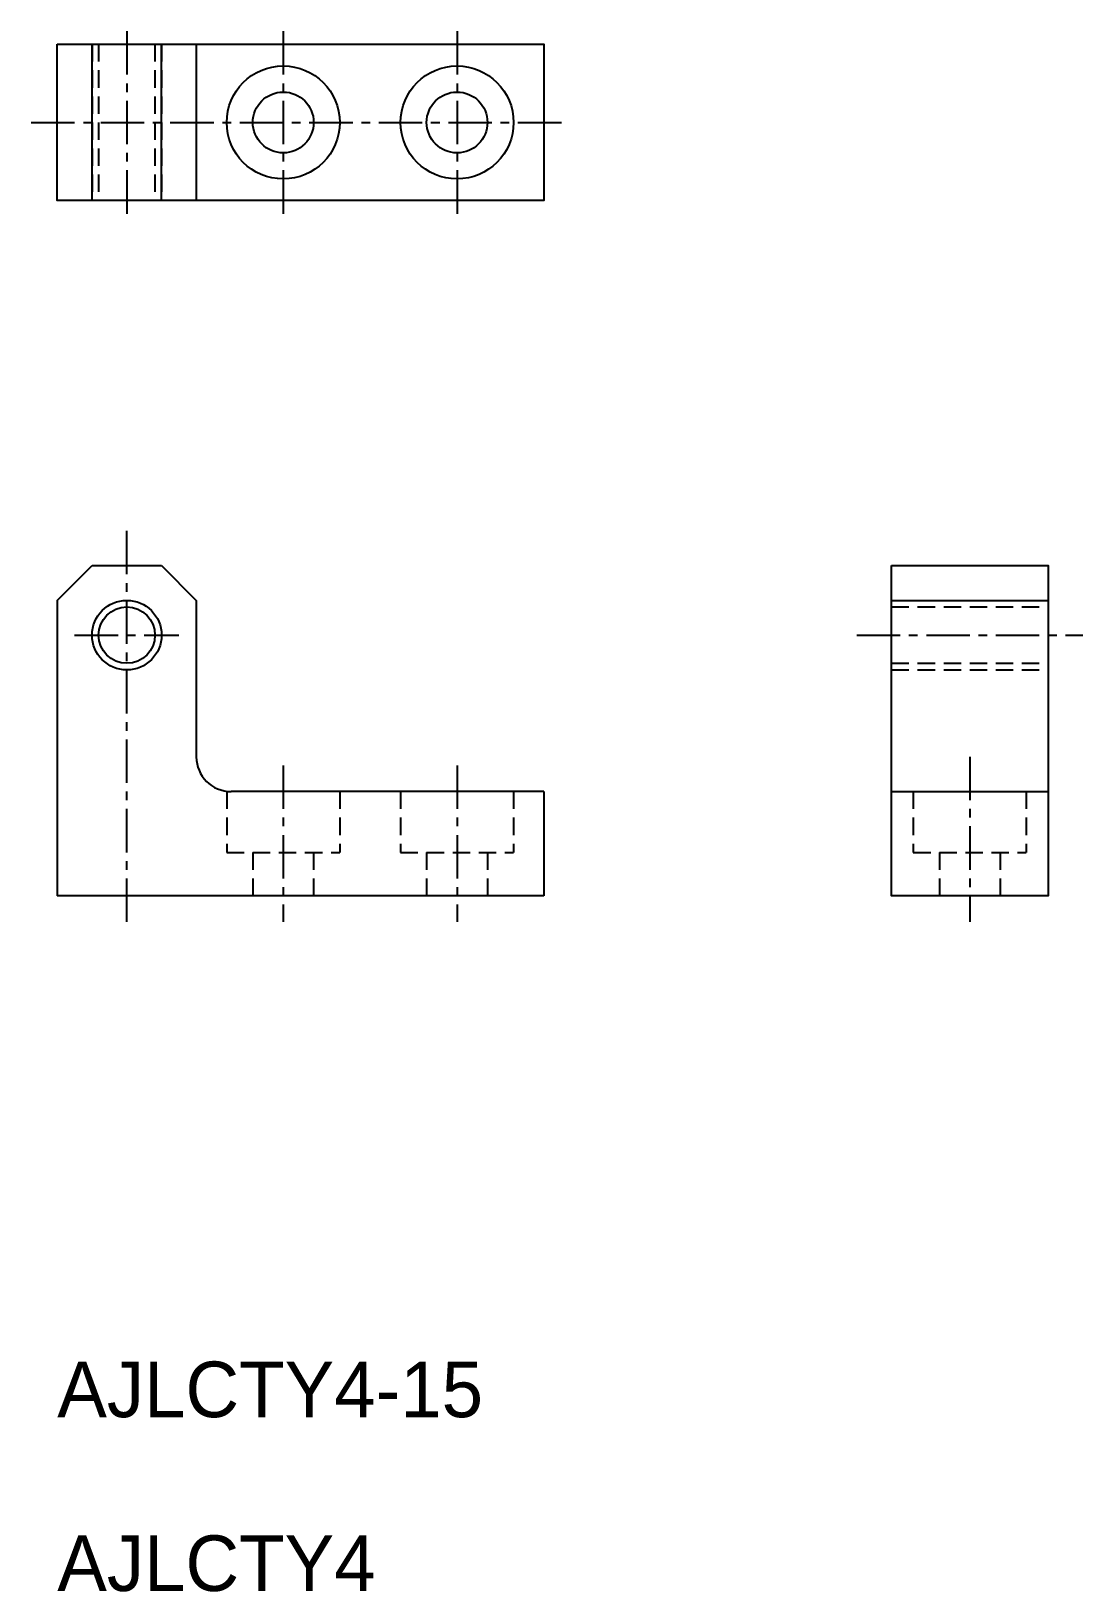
# Model space of a CAD drawing. Extents: x -2205.5 to -2145, y -956.4 to -866.6.
import ezdxf

# ---------------------------------------------------------------- set-up
doc = ezdxf.new("R2010")
doc.units = 0
doc.header["$LTSCALE"] = 2
doc.linetypes.add('CENTER', pattern=[2, 1.25, -0.25, 0.25, -0.25])
doc.linetypes.add('DASHED', pattern=[0.75, 0.5, -0.25])
doc.layers.get('0').update_dxf_attribs({"linetype": 'CONTINUOUS'})
doc.layers.add('CENTER', color=1, linetype='CENTER')

msp = doc.modelspace()

# ---------------------------------------------------------------- linework, layer by layer
at = {"color": 3, "linetype": 'DASHED'}
for p, q in [((-2202.03, -867.327), (-2202.03, -876.327)), ((-2201.651, -867.327), (-2201.651, -876.327)), ((-2198.409, -867.327), (-2198.409, -876.327)), ((-2198.03, -867.327), (-2198.03, -876.327)), ((-2156.03, -899.327), (-2147.03, -899.327)), ((-2156.03, -899.706), (-2147.03, -899.706)), ((-2156.03, -902.948), (-2147.03, -902.948)), ((-2156.03, -903.327), (-2147.03, -903.327)), ((-2194.28, -910.327), (-2194.28, -913.827)), ((-2187.78, -910.327), (-2187.78, -913.827)), ((-2184.28, -910.327), (-2184.28, -913.827)), ((-2177.78, -910.327), (-2177.78, -913.827)), ((-2154.78, -910.327), (-2154.78, -913.827)), ((-2148.28, -910.327), (-2148.28, -913.827)), ((-2194.28, -913.827), (-2187.78, -913.827)), ((-2192.78, -913.827), (-2192.78, -916.327)), ((-2189.28, -913.827), (-2189.28, -916.327)), ((-2184.28, -913.827), (-2177.78, -913.827)), ((-2182.78, -913.827), (-2182.78, -916.327)), ((-2179.28, -913.827), (-2179.28, -916.327)), ((-2154.78, -913.827), (-2148.28, -913.827)), ((-2153.28, -913.827), (-2153.28, -916.327)), ((-2149.78, -913.827), (-2149.78, -916.327))]:
    msp.add_line(p, q, dxfattribs=at)
at = {"color": 7, "linetype": 'CONTINUOUS'}
for p, q in [((-2202.03, -876.327), (-2202.03, -867.327)), ((-2198.03, -876.327), (-2198.03, -867.327)), ((-2196.03, -867.327), (-2196.03, -876.327)), ((-2204.03, -899.327), (-2202.03, -897.327)), ((-2202.03, -897.327), (-2198.03, -897.327)), ((-2198.03, -897.327), (-2196.03, -899.327)), ((-2204.03, -899.327), (-2204.03, -916.327)), ((-2196.03, -899.327), (-2196.03, -908.327)), ((-2156.03, -899.327), (-2147.03, -899.327)), ((-2176.03, -910.327), (-2194.03, -910.327)), ((-2176.03, -910.327), (-2176.03, -916.327)), ((-2156.03, -910.327), (-2147.03, -910.327)), ((-2176.03, -916.327), (-2204.03, -916.327))]:
    msp.add_line(p, q, dxfattribs=at)
for points in [[(-2204.03, -867.327), (-2176.03, -867.327), (-2176.03, -876.327), (-2204.03, -876.327)], [(-2156.03, -897.327), (-2147.03, -897.327), (-2147.03, -916.327), (-2156.03, -916.327)]]:
    msp.add_lwpolyline(points, close=True, dxfattribs=at)
for centre, radius in [((-2191.03, -871.827), 3.25), ((-2181.03, -871.827), 3.25), ((-2191.03, -871.827), 1.75), ((-2181.03, -871.827), 1.75), ((-2200.03, -901.327), 1.621)]:
    msp.add_circle(centre, radius, dxfattribs=at)
at = {"color": 3, "linetype": 'CONTINUOUS'}
msp.add_circle((-2200.03, -901.327), 2, dxfattribs=at)
at = {"color": 7, "linetype": 'CONTINUOUS'}
msp.add_arc((-2194.03, -908.327), 2, 180, 270, dxfattribs=at)
at = {"layer": 'CENTER', "color": 1, "linetype": 'CENTER'}
for p, q in [((-2200.03, -866.577), (-2200.03, -877.077)), ((-2191.03, -866.577), (-2191.03, -877.077)), ((-2181.03, -866.577), (-2181.03, -877.077)), ((-2205.53, -871.827), (-2175.03, -871.827)), ((-2200.03, -917.827), (-2200.03, -895.327)), ((-2203.03, -901.327), (-2197.03, -901.327)), ((-2203.03, -901.327), (-2197.03, -901.327)), ((-2158.03, -901.327), (-2145.03, -901.327)), ((-2151.53, -908.327), (-2151.53, -917.827)), ((-2191.03, -908.827), (-2191.03, -917.827)), ((-2181.03, -908.827), (-2181.03, -917.827))]:
    msp.add_line(p, q, dxfattribs=at)

# ---------------------------------------------------------------- texts
at = {"color": 7, "linetype": 'CONTINUOUS'}
for s, p in [('AJLCTY4-15', (-2204.03, -946.327)), ('AJLCTY4', (-2204.03, -956.327))]:
    msp.add_text(s, height=3.2, dxfattribs=at).set_placement(p)

doc.saveas('drawing.dxf')
